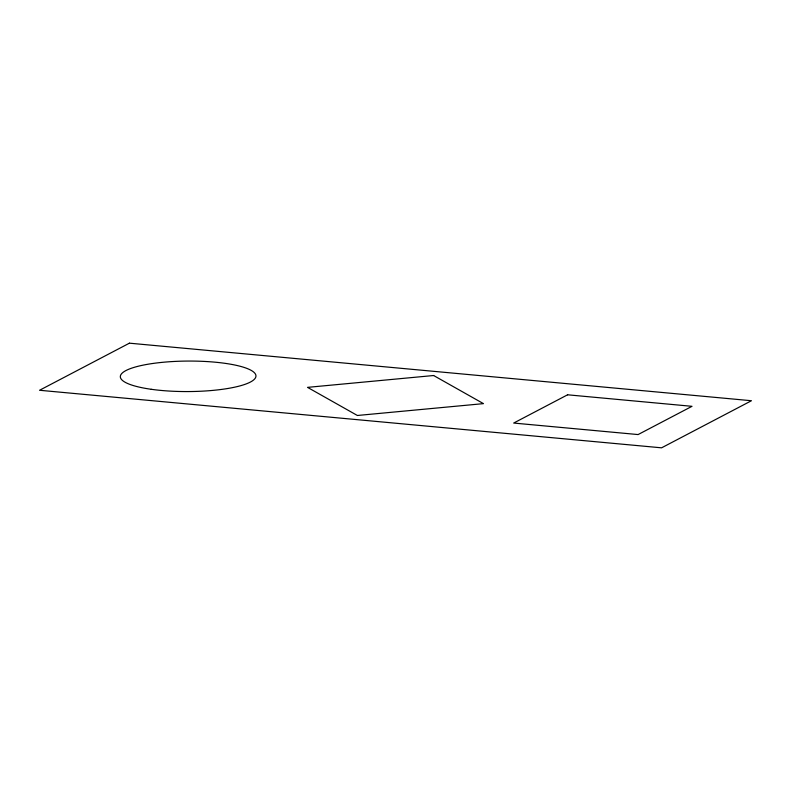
<?xml version="1.0" encoding="UTF-8"?>
<svg xmlns="http://www.w3.org/2000/svg" width="791" height="791" viewBox="0 0 791 791"><rect width="100%" height="100%" fill="white"/><g stroke="black" fill="none" stroke-linecap="round" stroke-linejoin="round"><path stroke-width="1.19" d="M129.417 343.175L39.55 390.27L661.583 447.825L751.45 400.73L129.417 343.175M567.602 394.798L513.685 423.056L638.09 434.566L692.006 406.317L567.602 394.798M433.626 375.517L307.531 387.363L357.374 415.483L483.469 403.637L433.626 375.517M151.249 389.291A67.799 15.247 -0.3 0 0 255.859 376.773A67.799 15.247 -0.3 0 0 157.35 362.881A67.799 15.247 -0.3 0 0 151.249 389.291"/></g></svg>
